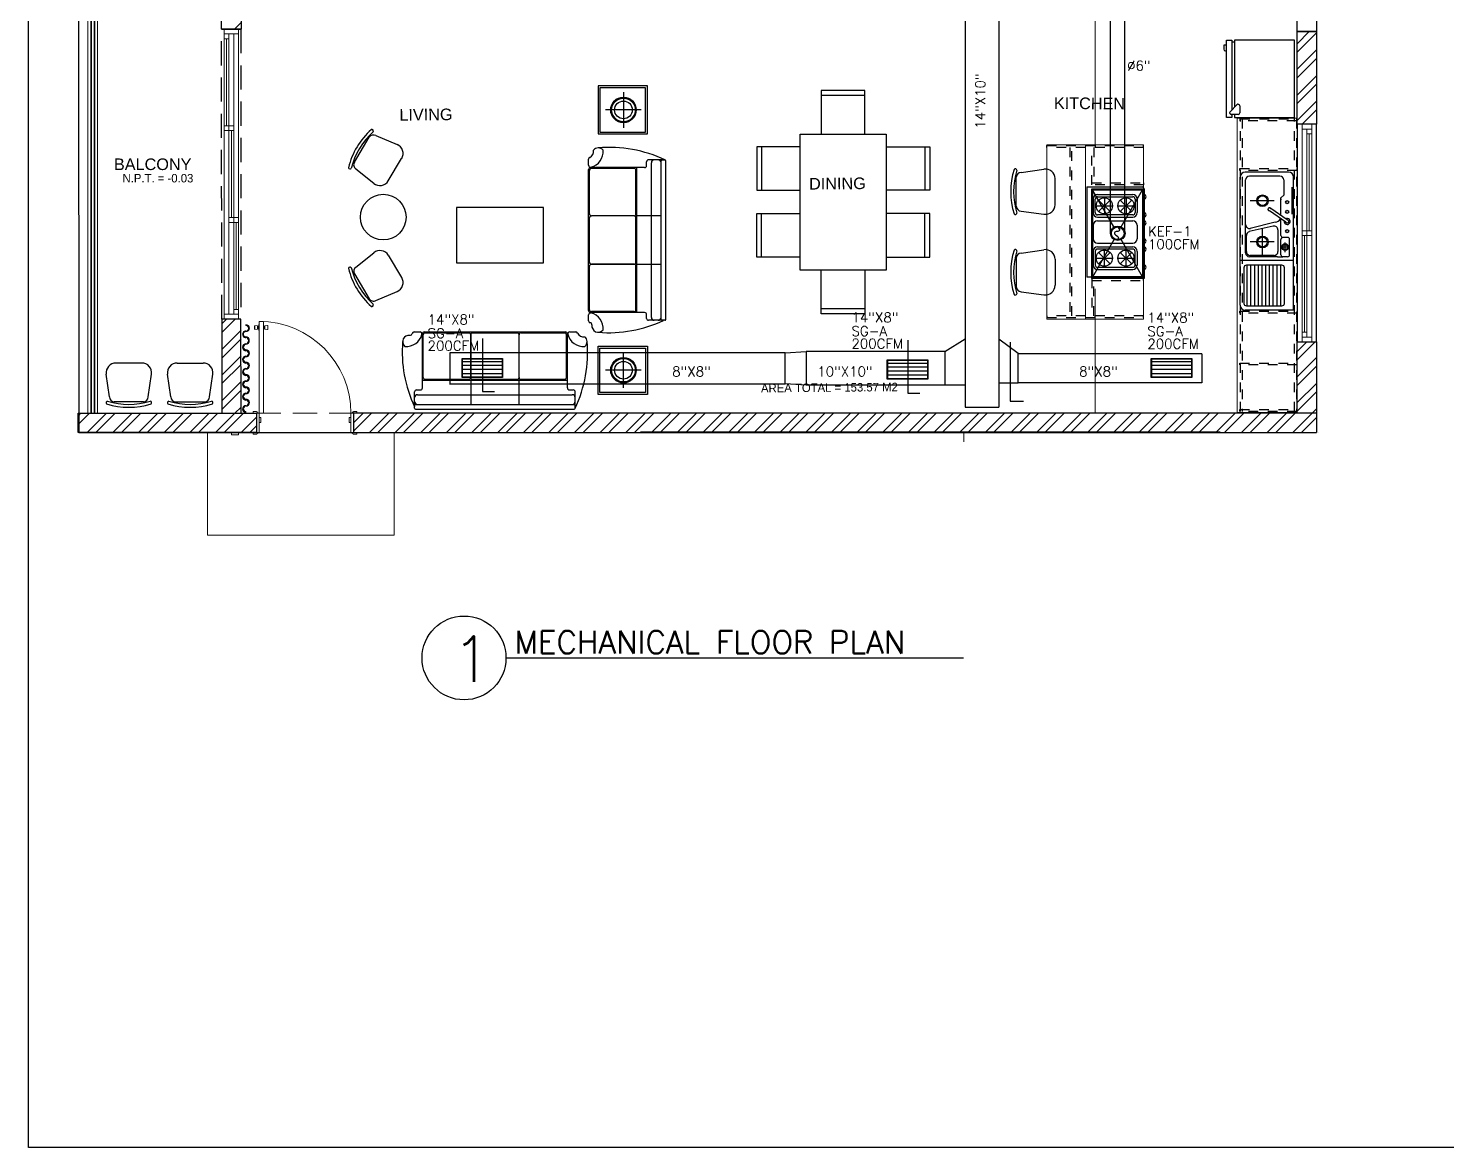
# Model space of a CAD drawing. Header units: millimetres. Extents: x 1605 to 1638, y 1273 to 1481.
# Drawn here: x 1605.45 to 1620.11, y 1429.84 to 1441.42 of the extents above; entities that cross this region are included whole.
import ezdxf

# ---------------------------------------------------------------- set-up
doc = ezdxf.new("R2010")
doc.units = ezdxf.units.MM
for name, pattern in [('AUDIT_D_060420121804-1', [0]), ('DASHED2', [0.375, 0.25, -0.125]), ('HIDDEN', [0.375, 0.25, -0.125]), ('PLANTAS$0$HIDDEN', [0.375, 0.25, -0.125])]:
    doc.linetypes.add(name, pattern=pattern)
for name, color, linetype in [('AA', 7, 'Continuous'), ('Li-Proyecciones', 40, 'HIDDEN'), ('Mo-Generales', 9, 'Continuous'), ('Mu-0.20', 5, 'Continuous'), ('Mu-Alfeizar', 141, 'Continuous'), ('Pi-Interior PI-02', 9, 'Continuous'), ('piso', 40, 'AUDIT_D_060420121804-1'), ('PLANTAS$0$proyeccion', 6, 'PLANTAS$0$HIDDEN'), ('Plump', 7, 'Continuous'), ('TEXTS', 1, 'Continuous'), ('Tx-Espacio', 7, 'Continuous')]:
    doc.layers.add(name, color=color, linetype=linetype)
for name, color, linetype, lineweight in [('BARANDA', 2, 'Continuous', 35), ('JAMBA', 1, 'HIDDEN', 15), ('MUEBLE COCINA', 3, 'Continuous', 20), ('muro bajo', 123, 'Continuous', 9), ('PUERTAS', 3, 'Continuous', 20), ('Ventanas', 3, 'Continuous', 13)]:
    doc.layers.add(name, color=color, linetype=linetype, lineweight=lineweight)
doc.layers.add('Ha-Muros 0.20', color=7, linetype='Continuous', true_color=0x8c8c8c)
doc.styles.add('CHICO', font='stylu.ttf')
doc.styles.add('GORDITA', font='swissek.ttf')
doc.styles.add('TEXTS', font='romans9.shx')

# ---------------------------------------------------------------- blocks, each defined once
blk = doc.blocks.new('A$Cec5ab6e8')
at = {"color": 9, "true_color": 0xc7c8ca}
for p, q in [((28.907, 12.139), (28.907, 12.937)), ((28.907, 12.937), (28.964, 12.937)), ((28.964, 12.937), (28.964, 12.218)), ((28.992, 12.918), (28.964, 12.918)), ((29.61, 12.937), (28.992, 12.937)), ((28.992, 12.937), (28.992, 12.247)), ((29.61, 12.139), (29.61, 12.937)), ((28.905, 12.885), (28.88, 12.885)), ((28.88, 12.885), (28.88, 12.845)), ((28.897, 12.827), (28.905, 12.827)), ((28.945, 12.198), (29.014, 12.269)), ((29.044, 12.258), (29.044, 12.186)), ((28.964, 12.139), (28.907, 12.139)), ((29.027, 12.168), (28.957, 12.168)), ((28.964, 12.168), (28.964, 12.139)), ((28.992, 12.168), (28.992, 12.139)), ((28.992, 12.139), (29.61, 12.139)), ((19.892, 11.677), (20.046, 11.934)), ((20.115, 11.951), (20.334, 11.859)), ((19.909, 11.608), (20.094, 11.458)), ((20.243, 11.484), (20.381, 11.715)), ((22.313, 11.645), (22.313, 11.707)), ((22.313, 10.141), (22.313, 11.601)), ((22.323, 11.141), (22.323, 11.591)), ((22.893, 11.621), (22.333, 11.621)), ((22.893, 11.621), (22.333, 11.621)), ((22.783, 11.611), (22.343, 11.611)), ((22.783, 11.611), (22.343, 11.611)), ((22.803, 11.141), (22.803, 11.591)), ((22.813, 10.121), (22.813, 11.621)), ((22.913, 11.641), (22.913, 11.681)), ((23.103, 11.701), (22.933, 11.701)), ((22.963, 10.071), (22.963, 11.671)), ((23.033, 11.701), (22.993, 11.701)), ((23.033, 11.701), (22.993, 11.701)), ((23.063, 10.051), (23.063, 11.691)), ((23.063, 10.071), (23.063, 11.671)), ((23.073, 11.701), (23.103, 11.701)), ((23.113, 10.051), (23.113, 11.691)), ((26.785, 11.571), (27.021, 11.605)), ((26.735, 11.221), (26.735, 11.521)), ((27.135, 11.237), (27.135, 11.506)), ((29.05, 10.196), (29.05, 11.523)), ((29.55, 11.573), (29.1, 11.573)), ((29.105, 11.031), (29.105, 11.493)), ((29.46, 11.533), (29.145, 11.533)), ((29.5, 11.493), (29.5, 11.336)), ((29.6, 10.146), (29.6, 11.542)), ((29.6, 10.708), (29.6, 11.523)), ((27.465, 11.421), (27.465, 10.487)), ((27.465, 11.421), (28.035, 11.421)), ((27.528, 11.295), (27.528, 11.155)), ((27.551, 11.155), (27.551, 11.295)), ((27.575, 11.342), (27.939, 11.342)), ((27.575, 11.319), (27.939, 11.319)), ((27.645, 11.309), (27.645, 11.141)), ((27.869, 11.309), (27.869, 11.141)), ((27.962, 11.295), (27.962, 11.155)), ((27.986, 11.295), (27.986, 11.155)), ((28.054, 11.403), (28.054, 10.506)), ((29.47, 11.308), (29.5, 11.336)), ((29.47, 11.128), (29.47, 11.308)), ((29.47, 11.296), (29.47, 11.286)), ((29.587, 11.139), (29.587, 11.417)), ((26.785, 11.171), (27.021, 11.138)), ((27.561, 11.225), (27.729, 11.225)), ((27.585, 11.285), (27.704, 11.166)), ((27.585, 11.166), (27.704, 11.285)), ((27.785, 11.225), (27.953, 11.225)), ((27.809, 11.166), (27.928, 11.285)), ((27.809, 11.285), (27.928, 11.166)), ((29.4, 11.278), (29.153, 11.278)), ((29.52, 11.057), (29.352, 11.174)), ((29.535, 11.079), (29.367, 11.196)), ((29.47, 11.124), (29.47, 11.256)), ((22.323, 10.641), (22.323, 11.101)), ((22.783, 11.121), (22.343, 11.121)), ((22.783, 11.121), (22.343, 11.121)), ((22.783, 11.121), (22.343, 11.121)), ((22.783, 11.121), (22.343, 11.121)), ((22.803, 10.641), (22.803, 11.101)), ((23.063, 11.121), (22.813, 11.121)), ((27.528, 11.024), (27.528, 10.884)), ((27.939, 11.132), (27.575, 11.132)), ((27.575, 11.108), (27.939, 11.108)), ((27.575, 11.071), (27.939, 11.071)), ((27.986, 11.024), (27.986, 10.884)), ((29.105, 10.738), (29.105, 11.031)), ((29.39, 11.015), (29.142, 10.958)), ((29.41, 11.056), (29.154, 10.992)), ((29.47, 10.977), (29.47, 11.088)), ((29.113, 10.752), (29.113, 10.919)), ((29.4, 10.851), (29.153, 10.851)), ((29.28, 10.712), (29.28, 10.989)), ((29.44, 10.976), (29.44, 10.752)), ((29.47, 10.918), (29.47, 10.977)), ((29.47, 10.718), (29.47, 10.878)), ((29.54, 10.898), (29.49, 10.898)), ((29.56, 10.718), (29.56, 10.878)), ((19.909, 10.59), (20.094, 10.74)), ((20.243, 10.714), (20.381, 10.483)), ((26.785, 10.737), (27.021, 10.771)), ((27.528, 10.754), (27.528, 10.613)), ((27.551, 10.754), (27.551, 10.613)), ((27.575, 10.838), (27.939, 10.838)), ((27.575, 10.8), (27.939, 10.8)), ((27.939, 10.777), (27.575, 10.777)), ((27.585, 10.743), (27.704, 10.624)), ((27.585, 10.624), (27.704, 10.743)), ((27.645, 10.599), (27.645, 10.768)), ((27.809, 10.624), (27.928, 10.743)), ((27.809, 10.743), (27.928, 10.624)), ((27.869, 10.599), (27.869, 10.768)), ((27.962, 10.613), (27.962, 10.754)), ((27.986, 10.754), (27.986, 10.613)), ((29.4, 10.712), (29.153, 10.712)), ((29.557, 10.798), (29.475, 10.798)), ((29.515, 10.745), (29.515, 10.845)), ((22.323, 10.151), (22.323, 10.601)), ((22.783, 10.621), (22.343, 10.621)), ((22.783, 10.621), (22.343, 10.621)), ((22.343, 10.621), (22.783, 10.621)), ((22.803, 10.151), (22.803, 10.601)), ((22.813, 10.621), (23.063, 10.621)), ((26.735, 10.687), (26.735, 10.387)), ((27.135, 10.672), (27.135, 10.403)), ((27.561, 10.684), (27.729, 10.684)), ((27.575, 10.59), (27.939, 10.59)), ((27.575, 10.567), (27.939, 10.567)), ((27.785, 10.684), (27.953, 10.684)), ((29.6, 10.658), (29.05, 10.658)), ((29.088, 10.585), (29.088, 10.216)), ((29.481, 10.61), (29.113, 10.61)), ((29.122, 10.193), (29.122, 10.611)), ((29.434, 10.698), (29.145, 10.698)), ((29.161, 10.193), (29.161, 10.611)), ((29.199, 10.193), (29.199, 10.611)), ((29.238, 10.193), (29.238, 10.611)), ((29.276, 10.193), (29.276, 10.611)), ((29.314, 10.193), (29.314, 10.611)), ((29.353, 10.193), (29.353, 10.611)), ((29.391, 10.193), (29.391, 10.611)), ((29.43, 10.193), (29.43, 10.611)), ((29.434, 10.698), (29.49, 10.698)), ((29.468, 10.193), (29.468, 10.611)), ((29.54, 10.698), (29.49, 10.698)), ((29.507, 10.216), (29.507, 10.585)), ((19.892, 10.521), (20.046, 10.264)), ((28.035, 10.487), (27.465, 10.487)), ((20.115, 10.247), (20.334, 10.339)), ((26.785, 10.337), (27.021, 10.304)), ((22.893, 10.121), (22.333, 10.121)), ((22.783, 10.131), (22.343, 10.131)), ((29.6, 10.146), (29.1, 10.146)), ((29.113, 10.191), (29.481, 10.191)), ((18.772, 9.995), (18.772, 9.987)), ((22.313, 10.035), (22.313, 10.097)), ((22.913, 10.061), (22.913, 10.101)), ((23.088, 10.041), (22.933, 10.041)), ((23.033, 10.041), (22.993, 10.041)), ((23.033, 10.041), (22.993, 10.041)), ((23.103, 10.041), (23.073, 10.041)), ((20.509, 9.921), (20.571, 9.921)), ((20.595, 9.341), (20.595, 9.901)), ((20.605, 9.451), (20.605, 9.891)), ((20.615, 9.921), (22.075, 9.921)), ((20.625, 9.911), (21.075, 9.911)), ((21.095, 9.451), (21.095, 9.891)), ((21.095, 9.451), (21.095, 9.891)), ((21.095, 9.891), (21.095, 9.451)), ((21.115, 9.911), (21.575, 9.911)), ((21.595, 9.451), (21.595, 9.891)), ((21.595, 9.451), (21.595, 9.891)), ((21.595, 9.451), (21.595, 9.891)), ((21.595, 9.451), (21.595, 9.891)), ((21.615, 9.911), (22.065, 9.911)), ((22.085, 9.451), (22.085, 9.891)), ((22.085, 9.451), (22.085, 9.891)), ((22.095, 9.341), (22.095, 9.901)), ((22.095, 9.341), (22.095, 9.901)), ((22.118, 9.921), (22.18, 9.921)), ((17.696, 9.599), (17.427, 9.599)), ((18.06, 9.599), (18.33, 9.599)), ((17.361, 9.249), (17.328, 9.484)), ((17.761, 9.249), (17.795, 9.484)), ((17.995, 9.249), (17.961, 9.484)), ((18.395, 9.249), (18.429, 9.484)), ((20.595, 9.421), (22.095, 9.421)), ((20.625, 9.431), (21.075, 9.431)), ((21.095, 9.421), (21.095, 9.171)), ((21.115, 9.431), (21.575, 9.431)), ((21.595, 9.171), (21.595, 9.421)), ((21.615, 9.431), (22.065, 9.431)), ((20.515, 9.146), (20.515, 9.301)), ((20.515, 9.201), (20.515, 9.241)), ((20.515, 9.201), (20.515, 9.241)), ((20.535, 9.321), (20.575, 9.321)), ((20.545, 9.271), (22.145, 9.271)), ((22.115, 9.321), (22.155, 9.321)), ((22.175, 9.131), (22.175, 9.301)), ((22.175, 9.201), (22.175, 9.241)), ((22.175, 9.201), (22.175, 9.241)), ((17.711, 9.199), (17.411, 9.199)), ((18.045, 9.199), (18.345, 9.199)), ((18.772, 9.088), (18.772, 9.097)), ((20.515, 9.131), (20.515, 9.161)), ((20.525, 9.171), (22.165, 9.171)), ((20.525, 9.121), (22.165, 9.121)), ((20.545, 9.171), (22.145, 9.171)), ((22.175, 9.161), (22.175, 9.131)), ((28.644, 8.884, 0), (22.85, 8.884, 0))]:
    blk.add_line(p, q, dxfattribs=at)
at = {"color": 9, "ltscale": 3.5, "true_color": 0xc7c8ca}
for p, q in [((22.921, 12.467), (22.411, 12.467)), ((22.411, 12.467), (22.411, 11.968)), ((22.921, 11.968), (22.921, 12.467)), ((22.901, 12.447), (22.431, 12.447)), ((22.431, 12.447), (22.431, 11.988)), ((22.674, 12.4), (22.674, 12.033)), ((22.901, 11.988), (22.901, 12.447)), ((22.857, 12.217), (22.49, 12.217)), ((22.411, 11.968), (22.921, 11.968)), ((22.431, 11.988), (22.901, 11.988)), ((22.411, 9.275), (22.411, 9.774)), ((22.411, 9.774), (22.921, 9.774)), ((22.431, 9.295), (22.431, 9.754)), ((22.431, 9.754), (22.901, 9.754)), ((22.674, 9.342), (22.674, 9.709)), ((22.901, 9.754), (22.901, 9.295)), ((22.921, 9.774), (22.921, 9.275)), ((22.857, 9.525), (22.49, 9.525)), ((22.921, 9.275), (22.411, 9.275)), ((22.901, 9.295), (22.431, 9.295))]:
    blk.add_line(p, q, dxfattribs=at)
for centre, radius in [((22.674, 12.217), 0.132), ((22.674, 12.217), 0.122), ((22.674, 12.217), 0.0915), ((22.674, 9.525), 0.132), ((22.674, 9.525), 0.122), ((22.674, 9.525), 0.0915)]:
    blk.add_circle(centre, radius, dxfattribs=at)
at = {"color": 9, "true_color": 0xc7c8ca}
for centre, radius in [((27.645, 11.225), 0.0841), ((27.869, 11.225), 0.0841), ((29.28, 11.278), 0.06), ((29.28, 11.278), 0.05), ((29.535, 11.263), 0.016), ((29.535, 11.163), 0.016), ((29.28, 10.851), 0.06), ((29.28, 10.851), 0.05), ((29.535, 10.963), 0.016), ((27.645, 10.684), 0.0841), ((27.869, 10.684), 0.0841), ((29.515, 10.798), 0.035), ((29.515, 10.798), 0.025)]:
    blk.add_circle(centre, radius, dxfattribs=at)
for centre, radius, start, end in [((28.897, 12.845), 0.0172, 180, 270), ((28.957, 12.186), 0.0172, 135.8339, 270), ((29.027, 12.258), 0.0172, 360, 135.8339), ((29.027, 12.186), 0.0172, 270, 360), ((20.586, 11.435), 0.777, 131.8256, 166.2835), ((20.586, 11.435), 0.747, 131.8256, 166.2835), ((20.089, 11.908), 0.05, 59.0546, 149.0546), ((20.072, 11.998), 0.0169, 338.9895, 104.6618), ((20.296, 11.767), 0.1, 329.0546, 67.1847), ((22.298, 11.786), 0.0667, 293.8067, 12.9946), ((22.298, 11.786), 0.166, 283.9014, 5.1944), ((22.413, 11.759), 0.0653, 40, 140), ((22.528, 10.475), 1.354, 64.8672, 94.8672), ((19.848, 11.623), 0.0169, 193.4474, 319.1197), ((19.935, 11.651), 0.05, 149.0546, 239.0546), ((22.333, 11.707), 0.02, 113.8067, 180), ((22.333, 11.645), 0.02, 180, 283.9014), ((22.333, 11.601), 0.02, 90, 180), ((22.343, 11.591), 0.02, 90, 180), ((22.343, 11.591), 0.02, 90, 180), ((22.783, 11.591), 0.02, 0, 90), ((22.783, 11.591), 0.02, 0, 90), ((22.893, 11.641), 0.02, 270, 0), ((22.933, 11.681), 0.02, 90, 180), ((22.993, 11.671), 0.03, 90, 180), ((23.033, 11.671), 0.03, 0, 90), ((23.073, 11.691), 0.01, 90, 180), ((23.103, 11.691), 0.01, 0, 90), ((27.454, 11.371), 0.777, 162.771, 197.2289), ((27.454, 11.371), 0.747, 162.771, 197.2289), ((26.725, 11.59), 0.0169, 9.9349, 135.6072), ((27.035, 11.506), 0.1, 360, 98.1301), ((20.157, 11.535), 0.1, 230.9245, 329.0546), ((26.785, 11.521), 0.05, 90, 180), ((29.1, 11.523), 0.05, 90, 180), ((29.145, 11.493), 0.04, 90, 180), ((29.46, 11.493), 0.04, 0, 90), ((29.55, 11.523), 0.05, 0, 90), ((27.575, 11.295), 0.0467, 90, 180), ((27.575, 11.295), 0.0234, 90, 180), ((27.939, 11.295), 0.0467, 0, 90), ((27.939, 11.295), 0.0234, 0, 90), ((28.035, 11.403), 0.0187, 0, 90), ((28.054, 11.319), 0.0234, 270, 90), ((26.725, 11.153), 0.0169, 224.3928, 350.0651), ((26.785, 11.221), 0.05, 180, 270), ((27.035, 11.237), 0.1, 261.8699, 360), ((27.575, 11.155), 0.0467, 180, 270), ((27.575, 11.155), 0.0234, 180, 270), ((27.939, 11.155), 0.0234, 270, 360), ((27.939, 11.155), 0.0467, 270, 0), ((28.054, 11.132), 0.0234, 270, 90), ((29.352, 11.19), 0.016, 20.179, 270), ((22.343, 11.141), 0.02, 180, 270), ((22.343, 11.101), 0.02, 90, 180), ((22.783, 11.141), 0.02, 270, 0), ((22.783, 11.101), 0.02, 0, 90), ((27.575, 11.024), 0.0467, 90, 180), ((27.939, 11.024), 0.0467, 0, 90), ((28.054, 11.048), 0.0234, 270, 90), ((29.145, 11.031), 0.04, 180, 284.0399), ((29.4, 10.976), 0.04, 0, 104.5889), ((29.401, 11.136), 0.0803, 276.5012, 325.6687), ((29.535, 11.063), 0.031, 170.1294, 120.0495), ((29.535, 11.063), 0.016, 200.179, 90), ((27.575, 10.884), 0.0467, 180, 270), ((27.939, 10.884), 0.0467, 270, 0), ((28.054, 10.861), 0.0234, 270, 90), ((29.153, 10.919), 0.04, 104.5889, 180), ((29.49, 10.918), 0.02, 180, 270), ((29.49, 10.878), 0.02, 90, 180), ((29.54, 10.878), 0.02, 0, 90), ((20.157, 10.662), 0.1, 30.9454, 129.0755), ((27.454, 10.537), 0.777, 162.7711, 197.229), ((27.454, 10.537), 0.747, 162.7711, 197.229), ((26.725, 10.756), 0.0169, 9.9349, 135.6072), ((26.785, 10.687), 0.05, 90, 180), ((27.035, 10.672), 0.1, 0, 98.1301), ((27.575, 10.754), 0.0467, 90, 180), ((27.575, 10.754), 0.0234, 90, 180), ((27.939, 10.754), 0.0467, 0, 90), ((27.939, 10.754), 0.0234, 0, 90), ((28.054, 10.777), 0.0234, 270, 90), ((29.145, 10.738), 0.04, 180, 270), ((29.153, 10.752), 0.04, 180, 270), ((29.4, 10.752), 0.04, 270, 0), ((29.49, 10.718), 0.02, 180, 270), ((29.54, 10.718), 0.02, 270, 0), ((19.848, 10.574), 0.0169, 40.8803, 166.5526), ((20.586, 10.763), 0.777, 193.7165, 228.1744), ((20.586, 10.763), 0.747, 193.7165, 228.1744), ((19.935, 10.547), 0.05, 120.9454, 210.9454), ((22.343, 10.641), 0.02, 180, 270), ((22.343, 10.601), 0.02, 90, 180), ((22.783, 10.641), 0.02, 270, 0), ((22.783, 10.601), 0.02, 0, 90), ((27.575, 10.613), 0.0467, 180, 270), ((27.575, 10.613), 0.0234, 180, 270), ((27.939, 10.613), 0.0234, 270, 0), ((27.939, 10.613), 0.0467, 270, 0), ((28.054, 10.59), 0.0234, 270, 90), ((29.113, 10.585), 0.0252, 90, 180), ((29.481, 10.585), 0.0252, 0, 90), ((20.296, 10.431), 0.1, 292.8153, 30.9454), ((28.035, 10.506), 0.0187, 270, 0), ((20.089, 10.29), 0.05, 210.9454, 300.9454), ((26.725, 10.319), 0.0169, 224.3928, 350.0651), ((26.785, 10.387), 0.05, 180, 270), ((27.035, 10.403), 0.1, 261.8699, 0), ((20.072, 10.2), 0.0169, 255.3382, 21.0105), ((22.333, 10.141), 0.02, 180, 270), ((22.333, 10.097), 0.02, 76.0986, 180), ((22.343, 10.151), 0.02, 180, 270), ((22.298, 9.956), 0.166, 354.8056, 76.0986), ((22.783, 10.151), 0.02, 270, 0), ((22.893, 10.101), 0.02, 0, 90), ((29.1, 10.196), 0.05, 180, 270), ((29.113, 10.216), 0.0252, 180, 270), ((29.481, 10.216), 0.0252, 270, 0), ((18.772, 9.96), 0.0351, 270, 90), ((18.772, 9.958), 0.0288, 270, 90), ((22.333, 10.035), 0.02, 180, 263.7817), ((22.329, 9.996), 0.02, 351.4952, 83.7817), ((22.413, 9.983), 0.0653, 171.4952, 320), ((22.521, 11.239), 1.326, 265.3532, 295.3532), ((22.933, 10.061), 0.02, 180, 270), ((22.993, 10.071), 0.03, 180, 270), ((23.033, 10.071), 0.03, 270, 0), ((23.073, 10.051), 0.01, 180, 270), ((23.103, 10.051), 0.01, 270, 0), ((18.77, 9.896), 0.0333, 86.9735, 273.0265), ((18.77, 9.898), 0.027, 86.2863, 273.7137), ((18.767, 9.832), 0.0395, 276.3943, 83.6057), ((18.767, 9.83), 0.0332, 277.7029, 82.2971), ((20.457, 9.821), 0.0653, 81.4952, 230), ((20.43, 9.936), 0.166, 264.8056, 346.0986), ((20.469, 9.906), 0.02, 261.4952, 353.7817), ((20.509, 9.901), 0.02, 90, 173.7817), ((20.571, 9.901), 0.02, 346.0986, 90), ((20.615, 9.901), 0.02, 90, 180), ((20.625, 9.891), 0.02, 90, 180), ((21.075, 9.891), 0.02, 0, 90), ((21.115, 9.891), 0.02, 90, 180), ((21.575, 9.891), 0.02, 0, 90), ((21.615, 9.891), 0.02, 90, 180), ((22.065, 9.891), 0.02, 0, 90), ((22.065, 9.891), 0.02, 0, 90), ((22.075, 9.901), 0.02, 0, 90), ((22.118, 9.901), 0.02, 90, 193.9014), ((22.26, 9.936), 0.166, 193.9014, 275.1944), ((22.18, 9.901), 0.02, 23.8067, 90), ((22.26, 9.936), 0.0667, 203.8067, 282.9946), ((22.233, 9.821), 0.0653, 310, 50), ((18.772, 9.762), 0.0351, 90, 270), ((18.772, 9.764), 0.0288, 90, 270), ((18.772, 9.7), 0.0351, 270, 90), ((18.772, 9.698), 0.0288, 270, 90), ((21.713, 9.714), 1.326, 175.3532, 205.3532), ((20.949, 9.706), 1.354, 334.8672, 4.8672), ((17.427, 9.499), 0.1, 90, 188.1301), ((17.696, 9.499), 0.1, 351.8699, 90), ((18.06, 9.499), 0.1, 90, 188.1301), ((18.33, 9.499), 0.1, 351.8699, 90), ((18.772, 9.634), 0.0351, 90, 270), ((18.772, 9.506), 0.0351, 90, 270), ((18.772, 9.636), 0.0288, 90, 270), ((18.772, 9.509), 0.0288, 90, 270), ((18.772, 9.573), 0.0351, 270, 90), ((18.772, 9.57), 0.0288, 270, 90), ((18.772, 9.379), 0.0351, 90, 270), ((18.772, 9.381), 0.0288, 90, 270), ((18.772, 9.445), 0.0351, 270, 90), ((18.772, 9.443), 0.0288, 270, 90), ((20.625, 9.451), 0.02, 180, 270), ((21.075, 9.451), 0.02, 270, 0), ((21.115, 9.451), 0.02, 180, 270), ((21.575, 9.451), 0.02, 270, 0), ((21.615, 9.451), 0.02, 180, 270), ((22.065, 9.451), 0.02, 270, 0), ((22.065, 9.451), 0.02, 270, 0), ((17.411, 9.249), 0.05, 180, 270), ((17.711, 9.249), 0.05, 270, 360), ((18.045, 9.249), 0.05, 180, 270), ((18.345, 9.249), 0.05, 270, 0), ((18.772, 9.251), 0.0351, 90, 270), ((18.772, 9.253), 0.0288, 90, 270), ((18.772, 9.317), 0.0351, 270, 90), ((18.772, 9.315), 0.0288, 270, 90), ((20.535, 9.301), 0.02, 90, 180), ((20.545, 9.241), 0.03, 90, 180), ((20.575, 9.341), 0.02, 270, 0), ((22.115, 9.341), 0.02, 180, 270), ((22.145, 9.241), 0.03, 0, 90), ((22.155, 9.301), 0.02, 0, 90), ((17.343, 9.188), 0.0169, 99.9349, 225.6072), ((17.561, 9.918), 0.777, 252.771, 287.2289), ((17.561, 9.918), 0.747, 252.771, 287.2289), ((17.779, 9.188), 0.0169, 314.3928, 80.0651), ((17.977, 9.188), 0.0169, 99.9349, 225.6072), ((18.195, 9.918), 0.777, 252.7711, 287.229), ((18.195, 9.918), 0.747, 252.7711, 287.229), ((18.413, 9.188), 0.0169, 314.3928, 80.0651), ((18.772, 9.123), 0.0351, 90, 270), ((18.772, 9.126), 0.0288, 90, 270), ((18.772, 9.19), 0.0351, 270, 90), ((18.772, 9.187), 0.0288, 270, 90), ((20.545, 9.201), 0.03, 180, 270), ((20.525, 9.161), 0.01, 90, 180), ((20.525, 9.131), 0.01, 180, 270), ((22.145, 9.201), 0.03, 270, 0), ((22.165, 9.161), 0.01, 0, 90), ((22.165, 9.131), 0.01, 270, 0)]:
    blk.add_arc(centre, radius, start, end, dxfattribs=at)
at = {"layer": 'BARANDA', "color": 9, "true_color": 0xc7c8ca}
for p, q in [((17.172, 9.08), (17.172, 14.027)), ((17.205, 9.08), (17.205, 14.027))]:
    blk.add_line(p, q, dxfattribs=at)
at = {"layer": 'Defpoints', "color": 9, "true_color": 0xc7c8ca}
for p, q in [((17.039, 20.18), (17.043, 8.88)), ((17.043, 8.88), (29.839, 8.879))]:
    blk.add_line(p, q, dxfattribs=at)
at = {"layer": 'Ha-Muros 0.20', "color": 9, "linetype": 'Continuous', "true_color": 0xc7c8ca}
for p, q in [((18.653, 13.053, 0), (18.721, 13.121, 0)), ((29.639, 12.902, 0), (29.764, 13.027, 0)), ((29.639, 12.813, 0), (29.839, 13.013, 0)), ((29.639, 12.637, 0), (29.839, 12.837, 0)), ((29.639, 12.548, 0), (29.839, 12.748, 0)), ((29.639, 12.371, 0), (29.839, 12.571, 0)), ((29.639, 12.283, 0), (29.839, 12.483, 0)), ((29.639, 12.106, 0), (29.839, 12.306, 0)), ((29.689, 12.068, 0), (29.839, 12.218, 0)), ((18.521, 10.004, 0), (18.57, 10.053, 0)), ((18.521, 9.916, 0), (18.659, 10.053, 0)), ((18.521, 9.739, 0), (18.721, 9.939, 0)), ((18.521, 9.651, 0), (18.721, 9.85, 0)), ((29.639, 9.72, 0), (29.737, 9.818, 0)), ((29.639, 9.632, 0), (29.825, 9.818, 0)), ((18.521, 9.474, 0), (18.721, 9.674, 0)), ((18.521, 9.386, 0), (18.721, 9.585, 0)), ((29.639, 9.455, 0), (29.839, 9.655, 0)), ((29.639, 9.367, 0), (29.839, 9.566, 0)), ((18.521, 9.209, 0), (18.721, 9.409, 0)), ((29.639, 9.19, 0), (29.839, 9.389, 0)), ((18.521, 9.12, 0), (18.721, 9.32, 0)), ((29.639, 9.102, 0), (29.839, 9.301, 0)), ((18.657, 9.08, 0), (18.721, 9.144, 0)), ((29.794, 9.079, 0), (29.839, 9.124, 0)), ((17.038, 9.051, 0), (17.066, 9.08, 0)), ((17.038, 8.963, 0), (17.154, 9.08, 0)), ((17.131, 8.88, 0), (17.331, 9.08, 0)), ((17.22, 8.88, 0), (17.42, 9.08, 0)), ((17.396, 8.88, 0), (17.596, 9.08, 0)), ((17.485, 8.88, 0), (17.685, 9.08, 0)), ((17.662, 8.88, 0), (17.862, 9.08, 0)), ((17.75, 8.88, 0), (17.95, 9.08, 0)), ((17.927, 8.88, 0), (18.127, 9.08, 0)), ((18.015, 8.88, 0), (18.215, 9.08, 0)), ((18.192, 8.88, 0), (18.392, 9.08, 0)), ((18.28, 8.88, 0), (18.48, 9.08, 0)), ((18.457, 8.88, 0), (18.657, 9.08, 0)), ((18.545, 8.88, 0), (18.745, 9.08, 0)), ((18.722, 8.88, 0), (18.882, 9.039, 0)), ((18.811, 8.88, 0), (18.882, 8.951, 0)), ((19.884, 8.981, 0), (19.983, 9.079, 0)), ((19.884, 8.893, 0), (20.071, 9.079, 0)), ((20.048, 8.879, 0), (20.248, 9.079, 0)), ((20.136, 8.879, 0), (20.336, 9.079, 0)), ((20.313, 8.879, 0), (20.513, 9.079, 0)), ((20.401, 8.879, 0), (20.601, 9.079, 0)), ((20.578, 8.879, 0), (20.778, 9.079, 0)), ((20.667, 8.879, 0), (20.867, 9.079, 0)), ((20.843, 8.879, 0), (21.043, 9.079, 0)), ((20.932, 8.879, 0), (21.132, 9.079, 0)), ((21.108, 8.879, 0), (21.308, 9.079, 0)), ((21.197, 8.879, 0), (21.397, 9.079, 0)), ((21.374, 8.879, 0), (21.574, 9.079, 0)), ((21.462, 8.879, 0), (21.662, 9.079, 0)), ((21.639, 8.879, 0), (21.839, 9.079, 0)), ((21.727, 8.879, 0), (21.927, 9.079, 0)), ((21.904, 8.879, 0), (22.104, 9.079, 0)), ((21.992, 8.879, 0), (22.192, 9.079, 0)), ((22.169, 8.879, 0), (22.369, 9.079, 0)), ((22.258, 8.879, 0), (22.458, 9.079, 0)), ((22.434, 8.879, 0), (22.634, 9.079, 0)), ((22.523, 8.879, 0), (22.723, 9.079, 0)), ((22.699, 8.879, 0), (22.899, 9.079, 0)), ((22.788, 8.879, 0), (22.988, 9.079, 0)), ((22.965, 8.879, 0), (23.165, 9.079, 0)), ((23.053, 8.879, 0), (23.253, 9.079, 0)), ((23.23, 8.879, 0), (23.43, 9.079, 0)), ((23.318, 8.879, 0), (23.518, 9.079, 0)), ((23.495, 8.879, 0), (23.695, 9.079, 0)), ((23.583, 8.879, 0), (23.783, 9.079, 0)), ((23.76, 8.879, 0), (23.96, 9.079, 0)), ((23.849, 8.879, 0), (24.049, 9.079, 0)), ((24.025, 8.879, 0), (24.225, 9.079, 0)), ((24.114, 8.879, 0), (24.314, 9.079, 0)), ((24.29, 8.879, 0), (24.49, 9.079, 0)), ((24.379, 8.879, 0), (24.579, 9.079, 0)), ((24.556, 8.879, 0), (24.756, 9.079, 0)), ((24.644, 8.879, 0), (24.844, 9.079, 0)), ((24.821, 8.879, 0), (25.021, 9.079, 0)), ((24.909, 8.879, 0), (25.109, 9.079, 0)), ((25.086, 8.879, 0), (25.286, 9.079, 0)), ((25.174, 8.879, 0), (25.374, 9.079, 0)), ((25.351, 8.879, 0), (25.551, 9.079, 0)), ((25.439, 8.879, 0), (25.639, 9.079, 0)), ((25.616, 8.879, 0), (25.816, 9.079, 0)), ((25.705, 8.879, 0), (25.905, 9.079, 0)), ((25.881, 8.879, 0), (26.081, 9.079, 0)), ((25.97, 8.879, 0), (26.17, 9.079, 0)), ((26.147, 8.879, 0), (26.347, 9.079, 0)), ((26.235, 8.879, 0), (26.435, 9.079, 0)), ((26.412, 8.879, 0), (26.612, 9.079, 0)), ((26.5, 8.879, 0), (26.7, 9.079, 0)), ((26.677, 8.879, 0), (26.877, 9.079, 0)), ((26.765, 8.879, 0), (26.965, 9.079, 0)), ((26.942, 8.879, 0), (27.142, 9.079, 0)), ((27.03, 8.879, 0), (27.23, 9.079, 0)), ((27.207, 8.879, 0), (27.407, 9.079, 0)), ((27.296, 8.879, 0), (27.496, 9.079, 0)), ((27.472, 8.879, 0), (27.672, 9.079, 0)), ((27.561, 8.879, 0), (27.761, 9.079, 0)), ((27.738, 8.879, 0), (27.938, 9.079, 0)), ((27.826, 8.879, 0), (28.026, 9.079, 0)), ((28.003, 8.879, 0), (28.203, 9.079, 0)), ((28.091, 8.879, 0), (28.291, 9.079, 0)), ((28.268, 8.879, 0), (28.468, 9.079, 0)), ((28.356, 8.879, 0), (28.556, 9.079, 0)), ((28.533, 8.879, 0), (28.733, 9.079, 0)), ((28.621, 8.879, 0), (28.821, 9.079, 0)), ((28.798, 8.88, 0), (28.998, 9.079, 0)), ((28.887, 8.879, 0), (29.087, 9.079, 0)), ((29.063, 8.879, 0), (29.263, 9.079, 0)), ((29.152, 8.879, 0), (29.352, 9.079, 0)), ((29.329, 8.879, 0), (29.529, 9.079, 0)), ((29.417, 8.879, 0), (29.617, 9.079, 0)), ((29.594, 8.879, 0), (29.794, 9.079, 0)), ((29.682, 8.879, 0), (29.839, 9.036, 0)), ((29.859, 8.879, 0), (29.859, 8.879, 0))]:
    blk.add_line(p, q, dxfattribs=at)
at = {"layer": 'JAMBA', "color": 9, "true_color": 0xc7c8ca}
for p, q in [((18.88, 9.097), (18.847, 9.097)), ((18.847, 9.097), (18.847, 9.08)), ((18.88, 9.094), (18.88, 9.097)), ((19.883, 9.094), (19.883, 9.097)), ((19.883, 9.097), (19.917, 9.097)), ((19.917, 9.097), (19.917, 9.08)), ((18.847, 9.08), (18.865, 9.08)), ((18.865, 9.08), (18.867, 9.081)), ((18.867, 9.081), (18.876, 9.081)), ((18.876, 9.081), (18.878, 9.08)), ((18.878, 9.08), (18.897, 9.08)), ((18.897, 9.08), (18.897, 9.084)), ((19.867, 9.08), (19.867, 9.084)), ((19.886, 9.08), (19.867, 9.08)), ((19.888, 9.081), (19.886, 9.08)), ((19.896, 9.081), (19.888, 9.081)), ((19.898, 9.08), (19.896, 9.081)), ((19.917, 9.08), (19.898, 9.08)), ((18.847, 8.862), (18.847, 8.88)), ((18.847, 8.88), (18.865, 8.88)), ((18.88, 8.862), (18.847, 8.862)), ((18.865, 8.88), (18.867, 8.878)), ((18.867, 8.878), (18.876, 8.878)), ((18.876, 8.878), (18.878, 8.88)), ((18.878, 8.88), (18.897, 8.88)), ((18.88, 8.865), (18.88, 8.862)), ((18.897, 8.88), (18.897, 8.875)), ((19.886, 8.88), (19.867, 8.88)), ((19.867, 8.88), (19.867, 8.875)), ((19.883, 8.865), (19.883, 8.862)), ((19.883, 8.862), (19.917, 8.862)), ((19.888, 8.878), (19.886, 8.88)), ((19.896, 8.878), (19.888, 8.878)), ((19.898, 8.88), (19.896, 8.878)), ((19.917, 8.88), (19.898, 8.88)), ((19.917, 8.862), (19.917, 8.88))]:
    blk.add_line(p, q, dxfattribs=at)
for centre, radius, start, end in [((18.881, 9.087), 0.00758, 16.399, 99.136), ((19.882, 9.087), 0.00758, 80.864, 163.601), ((18.897, 9.094), 0.00997, 212.7151, 268.8935), ((19.867, 9.094), 0.00997, 271.1065, 327.2849), ((18.881, 8.872), 0.00758, 260.864, 343.601), ((18.897, 8.865), 0.00997, 91.1065, 147.2849), ((19.867, 8.865), 0.00997, 32.7151, 88.8935), ((19.882, 8.872), 0.00758, 196.399, 279.136)]:
    blk.add_arc(centre, radius, start, end, dxfattribs=at)
at = {"layer": 'Li-Proyecciones', "color": 9, "true_color": 0xc7c8ca}
for p, q in [((29.639, 13.027), (29.639, 14.028)), ((29.839, 14.028), (29.839, 13.027)), ((18.521, 10.053), (18.52, 13.053)), ((18.52, 13.053), (18.72, 13.053)), ((18.72, 13.053), (18.72, 10.053)), ((29.839, 13.027), (29.639, 13.027)), ((18.72, 10.053), (18.521, 10.053))]:
    blk.add_line(p, q, dxfattribs=at)
at = {"layer": 'Li-Proyecciones', "color": 9, "linetype": 'HIDDEN', "lineweight": 0, "ltscale": 0.5, "true_color": 0xc7c8ca, "extrusion": (2.61482e-07, 5.12573e-07, 1)}
blk.add_line((26.194, 8.784, 0), (26.194, 8.884, 0), dxfattribs=at)
at = {"layer": 'Mo-Generales', "color": 9, "true_color": 0xc7c8ca}
for p, q in [((25.169, 12.417), (24.719, 12.417)), ((24.719, 12.417), (24.719, 11.967)), ((25.169, 12.367), (24.719, 12.367)), ((25.169, 11.967), (25.169, 12.417)), ((24.502, 10.558), (24.502, 11.967)), ((24.502, 11.967), (25.39, 11.967)), ((25.39, 11.967), (25.39, 10.558)), ((24.502, 11.836), (24.052, 11.836)), ((24.052, 11.836), (24.052, 11.386)), ((24.102, 11.836), (24.102, 11.386)), ((25.39, 11.836), (25.84, 11.836)), ((25.79, 11.836), (25.79, 11.386)), ((25.84, 11.836), (25.84, 11.386)), ((24.052, 11.386), (24.502, 11.386)), ((25.84, 11.386), (25.39, 11.386)), ((21.848, 11.206), (20.947, 11.206)), ((20.947, 11.206), (20.947, 10.634)), ((21.848, 10.634), (21.848, 11.206)), ((24.052, 10.695), (24.052, 11.145)), ((24.052, 11.145), (24.502, 11.145)), ((24.102, 10.695), (24.102, 11.145)), ((25.84, 11.145), (25.39, 11.145)), ((25.79, 10.695), (25.79, 11.145)), ((25.84, 10.695), (25.84, 11.145)), ((20.947, 10.634), (21.848, 10.634)), ((24.502, 10.695), (24.052, 10.695)), ((25.39, 10.558), (24.502, 10.558)), ((24.719, 10.108), (24.719, 10.558)), ((25.169, 10.558), (25.169, 10.108)), ((25.39, 10.695), (25.84, 10.695)), ((25.169, 10.158), (24.719, 10.158)), ((25.169, 10.108), (24.719, 10.108))]:
    blk.add_line(p, q, dxfattribs=at)
blk.add_circle((20.191, 11.108), 0.236, dxfattribs=at)
at = {"layer": 'Mu-0.20', "color": 9, "true_color": 0xc7c8ca}
for p, q in [((18.52, 13.053), (18.52, 14.027)), ((18.721, 14.027), (18.721, 13.053)), ((18.721, 13.053), (18.52, 13.053)), ((29.639, 13.027), (29.839, 13.027)), ((29.639, 12.068), (29.639, 13.027)), ((29.839, 13.027), (29.839, 12.068)), ((29.839, 12.068), (29.639, 12.068)), ((18.72, 10.053), (18.521, 10.053)), ((18.521, 10.053), (18.521, 9.08)), ((18.721, 9.08), (18.72, 10.053)), ((29.639, 9.079), (29.639, 9.818)), ((29.639, 9.818), (29.839, 9.818)), ((29.839, 9.818), (29.839, 8.879)), ((17.038, 8.88), (17.038, 9.08)), ((17.038, 9.08), (18.882, 9.08)), ((18.521, 9.08), (18.721, 9.08)), ((18.882, 9.08), (18.882, 8.88)), ((19.884, 9.079), (19.884, 8.879)), ((29.839, 9.079), (19.884, 9.079)), ((29.839, 9.079), (29.639, 9.079)), ((18.882, 8.88), (17.038, 8.88)), ((19.884, 8.879), (29.682, 8.879)), ((28.844, 8.884, 0), (28.644, 8.884, 0)), ((28.843, 8.88, 0), (28.644, 8.88, 0))]:
    blk.add_line(p, q, dxfattribs=at)
at = {"layer": 'Mu-Alfeizar', "color": 9, "true_color": 0xc7c8ca}
for p, q in [((29.839, 12.068), (29.639, 12.068)), ((29.639, 12.068), (29.639, 9.818)), ((29.839, 9.818), (29.839, 12.068)), ((29.639, 9.818), (29.839, 9.818))]:
    blk.add_line(p, q, dxfattribs=at)
at = {"layer": 'MUEBLE COCINA', "color": 9, "true_color": 0xc7c8ca}
for p, q in [((29.639, 12.132), (29.017, 12.132)), ((29.017, 12.132), (29.017, 9.086)), ((27.049, 11.856), (27.049, 10.052)), ((27.049, 11.856), (28.049, 11.856)), ((27.45, 10.052), (27.45, 11.856)), ((28.049, 11.856), (28.049, 10.052)), ((28.049, 10.052), (27.049, 10.052)), ((29.017, 9.086), (29.636, 9.086))]:
    blk.add_line(p, q, dxfattribs=at)
at = {"layer": 'muro bajo', "color": 9, "true_color": 0xc7c8ca}
for p, q in [((17.138, 14.027), (17.138, 9.08)), ((17.238, 9.08), (17.238, 14.027)), ((17.238, 12.097), (17.238, 9.847)), ((17.138, 9.08), (17.238, 9.08))]:
    blk.add_line(p, q, dxfattribs=at)
at = {"layer": 'Pi-Interior PI-02', "color": 9, "lineweight": 0, "true_color": 0xc7c8ca}
for p, q in [((27.549, 14.028), (27.549, 11.856)), ((29.639, 13.939), (29.639, 13.027)), ((27.549, 9.079), (27.549, 10.366))]:
    blk.add_line(p, q, dxfattribs=at)
at = {"layer": 'piso', "color": 9, "lineweight": 0, "true_color": 0xc7c8ca}
blk.add_line((18.882, 8.88), (19.884, 8.88), dxfattribs=at)
at = {"layer": 'PLANTAS$0$proyeccion', "color": 9, "linetype": 'DASHED2', "ltscale": 0.1, "true_color": 0xc7c8ca}
for p, q in [((29.048, 12.105), (29.048, 12.125)), ((29.048, 12.125), (29.631, 12.125)), ((29.631, 12.105), (29.048, 12.105)), ((29.051, 9.098), (29.051, 12.126)), ((29.051, 12.126), (29.071, 12.126)), ((29.071, 12.126), (29.071, 9.098)), ((29.611, 9.098), (29.611, 12.125)), ((29.631, 12.125), (29.631, 12.105)), ((29.631, 12.125), (29.631, 9.098)), ((27.049, 11.828), (27.049, 11.848)), ((27.049, 11.848), (28.049, 11.848)), ((28.049, 11.828), (27.049, 11.828)), ((27.289, 11.828), (27.288, 10.089)), ((27.308, 10.089), (27.309, 11.828)), ((27.517, 11.443), (27.517, 11.848)), ((27.537, 11.828), (27.537, 11.463)), ((27.549, 11.848), (27.549, 11.828)), ((28.049, 11.828), (28.049, 11.848)), ((29.046, 11.591), (29.046, 11.611)), ((29.046, 11.611), (29.636, 11.611)), ((29.636, 11.591), (29.046, 11.591)), ((29.636, 11.611), (29.636, 11.591)), ((27.517, 11.463), (28.049, 11.463)), ((28.049, 11.443), (27.517, 11.443)), ((28.049, 11.463), (28.049, 11.443)), ((28.049, 10.474), (27.517, 10.474)), ((27.517, 10.474), (27.517, 10.069)), ((27.517, 10.454), (28.049, 10.454)), ((27.537, 10.089), (27.537, 10.454)), ((28.049, 10.454), (28.049, 10.474)), ((29.046, 10.116), (29.046, 10.136)), ((29.046, 10.136), (29.636, 10.136)), ((29.636, 10.116), (29.046, 10.116)), ((29.636, 10.136), (29.636, 10.116)), ((28.049, 10.089), (27.049, 10.089)), ((27.049, 10.089), (27.049, 10.069)), ((27.049, 10.069), (28.049, 10.069)), ((27.549, 10.069), (27.549, 10.089)), ((28.049, 10.069), (28.049, 10.089)), ((29.046, 9.579), (29.046, 9.599)), ((29.046, 9.599), (29.636, 9.599)), ((29.636, 9.579), (29.046, 9.579)), ((29.636, 9.599), (29.636, 9.579)), ((29.046, 9.098), (29.046, 9.118)), ((29.046, 9.118), (29.636, 9.118)), ((29.636, 9.098), (29.046, 9.098)), ((29.636, 9.118), (29.636, 9.098))]:
    blk.add_line(p, q, dxfattribs=at)
at = {"layer": 'PUERTAS', "color": 9, "true_color": 0xc7c8ca}
for p, q in [((18.546, 13.053), (18.546, 13.003)), ((18.696, 13.053), (18.546, 13.053)), ((18.696, 11.103), (18.696, 13.053)), ((18.696, 13.003), (18.696, 13.053)), ((18.546, 13.003), (18.546, 12.953)), ((18.596, 13.003), (18.546, 13.003)), ((18.546, 13.003), (18.696, 13.003)), ((18.546, 12.953), (18.596, 12.953)), ((18.546, 12.953), (18.546, 12.053)), ((18.571, 12.053), (18.571, 12.953)), ((18.596, 12.953), (18.596, 13.003)), ((18.596, 13.003), (18.596, 12.053)), ((18.646, 12.053), (18.646, 13.003)), ((18.546, 12.053), (18.546, 12.003)), ((18.596, 12.053), (18.546, 12.053)), ((18.596, 12.053), (18.596, 12.003)), ((18.646, 12.053), (18.596, 12.053)), ((18.596, 12.003), (18.596, 12.053)), ((18.646, 12.003), (18.646, 12.053)), ((18.546, 10.103), (18.546, 12.003)), ((18.546, 12.003), (18.596, 12.003)), ((18.596, 12.003), (18.596, 11.103)), ((18.596, 12.003), (18.646, 12.003)), ((18.621, 11.103), (18.621, 12.003)), ((18.646, 12.003), (18.646, 11.103)), ((18.596, 11.103), (18.596, 11.053)), ((18.646, 11.103), (18.596, 11.103)), ((18.596, 11.053), (18.596, 10.103)), ((18.596, 11.053), (18.646, 11.053)), ((18.646, 11.053), (18.646, 11.103)), ((18.646, 11.103), (18.696, 11.103)), ((18.646, 11.053), (18.646, 11.103)), ((18.696, 11.053), (18.646, 11.053)), ((18.646, 10.153), (18.646, 11.053)), ((18.671, 11.053), (18.671, 10.153)), ((18.696, 11.103), (18.696, 11.053)), ((18.696, 10.103), (18.696, 11.053)), ((18.646, 10.103), (18.646, 10.153)), ((18.646, 10.153), (18.696, 10.153)), ((18.696, 10.153), (18.696, 10.103)), ((18.546, 10.053), (18.546, 10.103)), ((18.546, 10.103), (18.696, 10.103)), ((18.696, 10.053), (18.546, 10.053)), ((18.696, 10.103), (18.646, 10.103)), ((18.696, 10.103), (18.696, 10.053)), ((18.861, 9.972), (18.86, 9.972)), ((18.86, 9.967), (18.86, 9.972)), ((18.862, 9.982), (18.861, 9.982)), ((18.861, 9.982), (18.861, 9.967)), ((18.862, 9.984), (18.862, 9.967)), ((18.89, 9.984), (18.864, 9.986)), ((18.892, 9.982), (18.892, 9.967)), ((18.892, 9.978), (18.892, 9.978)), ((18.894, 9.976), (18.894, 9.967)), ((18.898, 9.975), (18.894, 9.975)), ((18.898, 9.976), (18.898, 9.967)), ((18.9, 9.978), (18.9, 9.978)), ((18.904, 9.994), (18.902, 9.98)), ((18.902, 9.98), (18.902, 9.98)), ((18.907, 9.996), (18.906, 9.996)), ((18.907, 9.08), (18.907, 10.03)), ((18.907, 10.03), (18.952, 10.03)), ((18.952, 9.08), (18.952, 10.03)), ((18.952, 9.996), (18.952, 9.996)), ((18.954, 9.994), (18.957, 9.98)), ((18.957, 9.98), (18.957, 9.98)), ((18.959, 9.978), (18.959, 9.978)), ((18.961, 9.976), (18.961, 9.967)), ((18.961, 9.975), (18.965, 9.975)), ((18.965, 9.976), (18.965, 9.967)), ((18.967, 9.982), (18.967, 9.967)), ((18.967, 9.978), (18.967, 9.978)), ((18.969, 9.984), (18.995, 9.986)), ((18.997, 9.984), (18.997, 9.967)), ((18.997, 9.982), (18.998, 9.982)), ((18.998, 9.982), (18.998, 9.967)), ((18.998, 9.972), (18.998, 9.972)), ((18.998, 9.967), (18.998, 9.972)), ((18.86, 9.967), (18.86, 9.961)), ((18.861, 9.961), (18.86, 9.961)), ((18.861, 9.951), (18.861, 9.967)), ((18.862, 9.951), (18.861, 9.951)), ((18.862, 9.949), (18.862, 9.967)), ((18.89, 9.95), (18.864, 9.947)), ((18.892, 9.952), (18.892, 9.967)), ((18.892, 9.955), (18.892, 9.955)), ((18.894, 9.957), (18.894, 9.967)), ((18.898, 9.958), (18.894, 9.958)), ((18.898, 9.957), (18.898, 9.967)), ((18.9, 9.955), (18.9, 9.955)), ((18.904, 9.939), (18.902, 9.953)), ((18.902, 9.953), (18.902, 9.953)), ((18.907, 9.937), (18.906, 9.937)), ((18.952, 9.937), (18.952, 9.937)), ((18.954, 9.939), (18.957, 9.953)), ((18.957, 9.953), (18.957, 9.953)), ((18.959, 9.955), (18.959, 9.955)), ((18.961, 9.957), (18.961, 9.967)), ((18.961, 9.958), (18.965, 9.958)), ((18.965, 9.957), (18.965, 9.967)), ((18.967, 9.952), (18.967, 9.967)), ((18.967, 9.955), (18.967, 9.955)), ((18.969, 9.95), (18.995, 9.947)), ((18.997, 9.949), (18.997, 9.967)), ((18.997, 9.951), (18.998, 9.951)), ((18.998, 9.951), (18.998, 9.967)), ((18.998, 9.967), (18.998, 9.961)), ((18.998, 9.961), (18.998, 9.961)), ((18.882, 9.08), (18.907, 9.08)), ((18.882, 9.08), (18.882, 8.88)), ((18.907, 9.08), (18.952, 9.08)), ((18.907, 9.08), (18.907, 8.88)), ((18.907, 9.035), (18.927, 9.035)), ((18.907, 8.985), (18.927, 8.985)), ((18.927, 9.035), (18.927, 8.985)), ((19.857, 9.035), (19.837, 9.035)), ((19.837, 9.035), (19.837, 8.985)), ((19.857, 8.985), (19.837, 8.985)), ((19.857, 9.08), (19.857, 8.88)), ((19.882, 9.08), (19.857, 9.08)), ((19.882, 9.08), (19.882, 8.88)), ((18.907, 8.88), (18.882, 8.88)), ((19.857, 8.88), (19.882, 8.88))]:
    blk.add_line(p, q, dxfattribs=at)
at = {"layer": 'PUERTAS', "color": 9, "linetype": 'HIDDEN', "true_color": 0xc7c8ca}
for p, q in [((18.882, 9.08), (19.882, 9.08)), ((18.882, 8.88), (19.882, 8.88))]:
    blk.add_line(p, q, dxfattribs=at)
at = {"layer": 'PUERTAS', "color": 9, "true_color": 0xc7c8ca}
blk.add_lwpolyline([(18.373, 8.88), (20.304, 8.88), (20.304, 7.82), (18.373, 7.82)], close=True, dxfattribs=at)
for centre, radius, start, end in [((18.864, 9.984), 0.002, 83.9236, 180), ((18.89, 9.982), 0.002, 0, 83.9236), ((18.892, 9.976), 0.002, 0, 90), ((18.9, 9.976), 0.002, 95.2572, 180), ((18.9, 9.98), 0.002, 275.2572, 0), ((18.906, 9.994), 0.002, 90, 180), ((18.907, 9.08), 0.95, 0, 90), ((18.952, 9.994), 0.002, 0, 90), ((18.959, 9.98), 0.002, 180, 264.7428), ((18.959, 9.976), 0.002, 0, 84.7428), ((18.967, 9.976), 0.002, 90, 180), ((18.969, 9.982), 0.002, 96.0764, 180), ((18.995, 9.984), 0.002, 0, 96.0764), ((18.864, 9.949), 0.002, 180, 276.0764), ((18.89, 9.952), 0.002, 276.0764, 360), ((18.892, 9.957), 0.002, 270, 0), ((18.9, 9.957), 0.002, 180, 264.7428), ((18.9, 9.953), 0.002, 0, 84.7428), ((18.906, 9.939), 0.002, 180, 270), ((18.952, 9.939), 0.002, 270, 0), ((18.959, 9.953), 0.002, 95.2572, 180), ((18.959, 9.957), 0.002, 275.2572, 0), ((18.967, 9.957), 0.002, 180, 270), ((18.969, 9.952), 0.002, 180, 263.9236), ((18.995, 9.949), 0.002, 263.9236, 0)]:
    blk.add_arc(centre, radius, start, end, dxfattribs=at)
at = {"layer": 'Ventanas', "color": 9, "true_color": 0xc7c8ca}
for p, q in [((29.689, 12.018), (29.689, 12.068)), ((29.689, 12.068), (29.789, 12.068)), ((29.689, 9.818), (29.689, 12.068)), ((29.789, 12.068), (29.789, 12.018)), ((29.789, 12.018), (29.689, 12.018)), ((29.739, 12.018), (29.739, 10.968)), ((29.739, 11.968), (29.739, 12.018)), ((29.739, 12.018), (29.789, 12.018)), ((29.789, 11.968), (29.739, 11.968)), ((29.764, 10.968), (29.764, 11.968)), ((29.789, 12.018), (29.789, 11.968)), ((29.789, 11.968), (29.789, 10.968)), ((29.689, 10.918), (29.689, 10.968)), ((29.689, 10.968), (29.739, 10.968)), ((29.689, 10.918), (29.689, 9.918)), ((29.739, 10.918), (29.689, 10.918)), ((29.714, 9.918), (29.714, 10.918)), ((29.739, 10.918), (29.739, 10.968)), ((29.739, 10.968), (29.789, 10.968)), ((29.739, 10.968), (29.739, 10.918)), ((29.789, 10.918), (29.739, 10.918)), ((29.739, 10.918), (29.739, 9.918)), ((29.789, 10.968), (29.789, 10.918)), ((29.789, 9.868), (29.789, 10.918)), ((29.689, 9.868), (29.689, 9.918)), ((29.689, 9.918), (29.739, 9.918)), ((29.789, 9.868), (29.689, 9.868)), ((29.689, 9.868), (29.689, 9.818)), ((29.739, 9.868), (29.689, 9.868)), ((29.739, 9.918), (29.739, 9.868)), ((29.789, 9.818), (29.789, 9.868)), ((29.689, 9.818), (29.789, 9.818)), ((18.621, 8.88), (18.621, 8.855)), ((18.696, 8.88), (18.621, 8.88)), ((18.621, 8.855), (18.696, 8.855)), ((18.696, 8.855), (18.696, 8.88))]:
    blk.add_line(p, q, dxfattribs=at)
at = {"layer": 'Tx-Espacio', "color": 9, "true_color": 0xc7c8ca}
for s, height, rotation, style, p in [('KITCHEN', 0.12, 359.4623, 'GORDITA', (27.123, 12.228)), ('LIVING', 0.12, 0.5377, 'GORDITA', (20.358, 12.106)), ('BALCONY', 0.12, 0, 'GORDITA', (17.407, 11.595)), ('N.P.T. = -0.03', 0.08752, 0, 'CHICO', (17.496, 11.467)), ('DINING', 0.12, 0.5377, 'GORDITA', (24.593, 11.393)), ('AREA TOTAL = 153.57 M2', 0.08752, 0.5377, 'CHICO', (24.096, 9.295))]:
    blk.add_text(s, height=height, rotation=rotation, dxfattribs=dict(at, style=style)).set_placement(p)
blk = doc.blocks.new('A$Cb55f59c1')
at = {"layer": 'AA', "color": 5}
for p, q in [((0.004, 0.167), (0.414, 0.167)), ((0.004, 0.129), (0.414, 0.129)), ((0.004, 0.087), (0.414, 0.087)), ((0.004, 0.044), (0.414, 0.044)), ((0.004, 0.007), (0.414, 0.007))]:
    blk.add_line(p, q, dxfattribs=at)
blk.add_lwpolyline([(0.418, 0), (0, 0), (0, 0.199), (0.418, 0.199)], close=True, dxfattribs=at)
blk.add_lwpolyline([(0.004, 0.007), (0.004, 0.195), (0.414, 0.195), (0.414, 0.007)], dxfattribs=at)
blk = doc.blocks.new('A$C502a4666')
at = {"layer": 'AA', "color": 1}
for p, q in [((0.226, 0.532), (0.01, 0.908)), ((0.303, 0.533), (0.521, 0.916)), ((0.01, 0.018), (0.228, 0.402)), ((0.521, 0.018), (0.301, 0.401))]:
    blk.add_line(p, q, dxfattribs=at)
for points in [[(0.538, 0), (0, 0), (0, 0.926), (0.538, 0.926)], [(0.521, 0.018), (0.01, 0.018), (0.01, 0.916), (0.521, 0.916)]]:
    blk.add_lwpolyline(points, close=True, dxfattribs=at)
for radius in [0.0752, 0.0652]:
    blk.add_circle((0.266, 0.467), radius, dxfattribs=at)
blk.add_open_spline([(0.266, 0.533), (0.31, 0.485), (0.231, 0.493), (0.225, 0.45), (0.287, 0.431), (0.266, 0.402)], degree=3, dxfattribs=at)

msp = doc.modelspace()

# ---------------------------------------------------------------- linework, layer by layer
at = {"layer": 'AA', "color": 5}
for p, q in [((1615.12922, 1444.07981, -0.00001), (1615.12922, 1437.49837, -0.00001)), ((1615.47922, 1444.07981, -0.00001), (1615.47922, 1437.49837, -0.00001)), ((1614.91878, 1438.07631, -0.00001), (1615.12922, 1438.20638, -0.00001)), ((1615.67625, 1438.05272, -0.00001), (1615.47922, 1438.20097, -0.00001)), ((1609.80127, 1438.06217, -0.00001), (1609.80127, 1437.74044, -0.00001)), ((1613.26912, 1438.06217, -0.00001), (1613.48758, 1438.07631, -0.00001)), ((1614.91878, 1438.07631, -0.00001), (1613.48758, 1438.07631, -0.00001)), ((1613.48758, 1438.07631, -0.00001), (1613.48758, 1437.72631, -0.00001)), ((1614.91878, 1438.07631, -0.00001), (1614.91878, 1437.72631, -0.00001)), ((1615.67625, 1437.75148, -0.00001), (1615.67625, 1438.05272, -0.00001)), ((1617.5768, 1438.05148, -0.00001), (1615.6779, 1438.05148, -0.00001)), ((1617.5768, 1438.05148, -0.00001), (1617.5768, 1437.75148, -0.00001)), ((1613.48758, 1437.72631, -0.00001), (1613.26912, 1437.74044, -0.00001)), ((1614.91878, 1437.72631, -0.00001), (1613.48758, 1437.72631, -0.00001)), ((1615.12922, 1437.72631, -0.00001), (1614.91878, 1437.72631, -0.00001)), ((1615.47922, 1437.75148, -0.00001), (1615.67625, 1437.75148, -0.00001)), ((1617.5768, 1437.75148, -0.00001), (1615.67625, 1437.75148, -0.00001)), ((1615.12922, 1437.49837, -0.00001), (1615.47922, 1437.49837, -0.00001))]:
    msp.add_line(p, q, dxfattribs=at)
at = {"layer": 'AA', "color": 1}
for p, q in [((1616.63104, 1439.29785, -0.00001), (1616.63104, 1442.49415, -0.00001)), ((1616.78143, 1439.29785, -0.00001), (1616.77882, 1442.49351, -0.00001))]:
    msp.add_line(p, q, dxfattribs=at)
at = {"layer": 'AA'}
for p, q in [((1610.14109, 1438.20879, -0.00001), (1610.14109, 1437.66018, -0.00001)), ((1614.53573, 1438.1928, -0.00001), (1614.53573, 1437.64419, -0.00001)), ((1615.59424, 1438.17167, -0.00001), (1615.59424, 1437.56226, -0.00001)), ((1610.14109, 1437.66018, -0.00001), (1610.26579, 1437.66018, -0.00001)), ((1614.53573, 1437.64419, -0.00001), (1614.66043, 1437.64419, -0.00001)), ((1615.59424, 1437.56226, -0.00001), (1615.73276, 1437.56226, -0.00001))]:
    msp.add_line(p, q, dxfattribs=at)
at = {"layer": 'AA', "color": 5, "elevation": -0.00001}
msp.add_lwpolyline([(1609.79881, 1437.74044), (1613.26912, 1437.74044), (1613.26912, 1438.06217), (1609.80127, 1438.06217)], dxfattribs=at)
at = {"layer": 'Plump'}
msp.add_line((1610.3829, 1434.90563, -0.00001), (1615.11334, 1434.90563, -0.00001), dxfattribs=at)
at = {"layer": 'Plump', "elevation": -0.00001}
msp.add_lwpolyline([(1638.42771, 1429.84089), (1605.44565, 1429.84089), (1605.44565, 1454.57743), (1638.42771, 1454.57743)], close=True, dxfattribs=at)
at = {"layer": 'Plump'}
msp.add_circle((1609.94928, 1434.90563, -0.00001), 0.43362, dxfattribs=at)

# ---------------------------------------------------------------- block references
msp.add_blockref('A$Cec5ab6e8', (1588.92328, 1428.35638, -0.00001))
at = {"layer": 'AA', "color": 5}
for name, p in [('A$C502a4666', (1616.44064, 1438.83052, -0.00001)), ('A$Cb55f59c1', (1609.92996, 1437.80475, -0.00001)), ('A$Cb55f59c1', (1614.3246, 1437.78876, -0.00001)), ('A$Cb55f59c1', (1617.05398, 1437.80475, -0.00001))]:
    msp.add_blockref(name, p, dxfattribs=at)

# ---------------------------------------------------------------- texts
at = {"layer": 'TEXTS', "color": 0, "linetype": 'HIDDEN', "style": 'TEXTS'}
for s, height, p in [('Ø6"', 0.101084, (1616.8039, 1440.98111, 0.43185)), ('KEF-1', 0.101084, (1617.01955, 1439.26716, 0.43185)), ('100CFM', 0.101084, (1617.01955, 1439.13372, 0.43185)), ('14"X8"', 0.101084, (1609.57281, 1438.35481, 0.43185)), ('14"X8"', 0.101084, (1613.95432, 1438.37667, 0.43185)), ('14"X8"', 0.101084, (1617.01315, 1438.37499, 0.43185)), ('SG-A', 0.101084, (1609.57281, 1438.21307, 0.43185)), ('SG-A', 0.101084, (1613.95432, 1438.23493, 0.43185)), ('SG-A', 0.101084, (1617.01315, 1438.23324, 0.43185)), ('200CFM', 0.101084, (1609.57281, 1438.08383, 0.43185)), ('200CFM', 0.101084, (1613.95432, 1438.1057, 0.43185)), ('200CFM', 0.101084, (1617.01315, 1438.10401, 0.43185)), ('8"X8"', 0.101084, (1612.10144, 1437.81752, 0.43185)), ('10"X10"', 0.101084, (1613.60128, 1437.81752, 0.43185)), ('8"X8"', 0.101084, (1616.30805, 1437.81752, 0.43185)), ('MECHANICAL FLOOR PLAN', 0.2356255, (1610.47119, 1434.95068, 1.00662)), ('1', 0.47065, (1609.82713, 1434.65967, 2.01069))]:
    msp.add_text(s, height=height, dxfattribs=at).set_placement(p)
msp.add_text('14"X10"', height=0.101084, rotation=90, dxfattribs=at).set_placement((1615.33644, 1440.37897, 0.43185))

doc.saveas('drawing.dxf')
